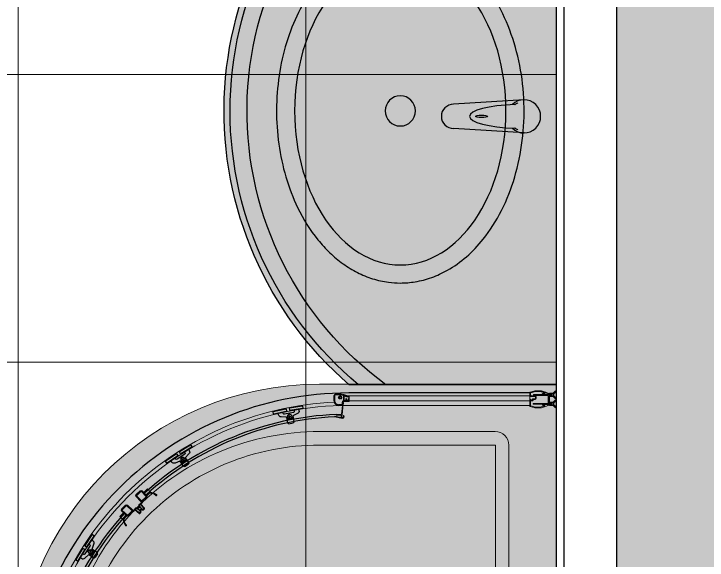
# Model space of a CAD drawing. Header units: millimetres. Extents: x 38613 to 88834, y 14193 to 29607.
# Drawn here: x 46815 to 47963, y 15818 to 16723 of the extents above; entities that cross this region are included whole.
import ezdxf

# ---------------------------------------------------------------- set-up
doc = ezdxf.new("R2010")
doc.units = ezdxf.units.MM
doc.layers.add('Floor', color=7, linetype='Continuous', lineweight=0, true_color=0xd6d6d6)
for name, color, linetype in [('gypsum panel', 3, 'Continuous'), ('hatch wall', 8, 'Continuous'), ('Sanitari', 144, 'Continuous'), ('wall', 5, 'Continuous')]:
    doc.layers.add(name, color=color, linetype=linetype)

# ---------------------------------------------------------------- blocks, each defined once
blk = doc.blocks.new('mixer4ws(plan)')
for p, q in [((0, 27.5), (116.8917906909264, 20)), ((0, -27.5), (116.8917906909264, -20))]:
    blk.add_line(p, q)
for centre, radius, start, end in [((0, 0), 27.5, 45.26509570862078, 314.7349042913792), ((0, 0), 24.5, 55.0340484638193, 65.91049388815965), ((15.18687301172031, 21.71655792537786), 2, 235.0340484630679, 267.8470974478014), ((116.8917906909264, 0), 20, 270, 90), ((0, 0), 24.5, 294.0895061118403, 304.9659515361807), ((15.18687301169484, -21.7165579253724), 2, 92.1529025528254, 124.9659515364113)]:
    blk.add_arc(centre, radius, start, end)
blk.add_ellipse((0, 0), major_axis=(90.30317867782287, 0), ratio=0.2214761461648493, start_param=4.880524547336707, end_param=7.685846067022384)
blk.add_ellipse((70.30317867782287, -9.094947017729282e-13), major_axis=(-10, 0), ratio=0.2)
blk = doc.blocks.new('sdw')
h = blk.add_hatch(color=254)
edge = h.paths.add_edge_path()
edge.add_line((0, -444.4604538541171), (342.7934241617986, -444.4604538541171))
edge.add_arc((-49.99999999987489, 9.095855698861849), 599.999999999975, 310.893548985616, 413.13010235415)
edge.add_line((310.0000000001601, 489.0958556988044), (310.0000000001601, 810.5403866096603))
edge.add_line((310.0000000001601, 810.5403866096603), (0, 810.5403866096603))
edge.add_line((0, 810.5403866096603), (0, -444.4604538541171))
at = {"color": 30}
blk.add_line((272.0000000001601, 469.7041491543059), (272.0000000001601, 810.5403866096603), dxfattribs=at)
blk.add_line((300.0000000001601, 484.0695391802728), (300.0000000001601, 810.5403866096603))
blk.add_lwpolyline([(0, -444.4604538541171), (342.7934241617986, -444.4604538541171, 0.4782431379573647), (310.0000000001601, 489.0958556988044), (310.0000000001601, 810.5403866096603), (0, 810.5403866096603), (0, -444.4604538541171)], format="xyb")
blk.add_circle((258.1236750299577, 9.095855698862579), 25)
blk.add_arc((-50, 9.095855698862579), 590.00000000001, 309.7591677074035, 53.61413218321587)
blk.add_arc((-50, 9.095855698862579), 562.0000000000381, 306.1922980446903, 55.04354329353789, dxfattribs=at)
blk.add_ellipse((258.1236750299577, 9.095855698862579), major_axis=(0.00122467668347467, 255.0000982590719), ratio=0.6862739210985079, start_param=3.141592653590862, end_param=9.424777960770449)
blk.add_open_spline([(258.1223062741337, -275.90424255986), (264.7030822429806, -275.9042741649901), (271.2837238622596, -275.4706528032548), (286.688663211884, -273.4390000752755), (295.4744631566573, -271.4799166403827), (312.6835044082254, -266.0633252225234), (321.1064543218818, -262.6067551361048), (337.4377836522181, -254.3167750059511), (345.3464735755697, -249.4840571419918), (360.5428080210695, -238.5768553458038), (367.8309368597111, -232.5026417757035), (381.7116494162474, -219.2462940953556), (388.3046057434985, -212.0641482440406), (407.4511323026381, -188.4386984024313), (418.7519193928456, -170.3672587377368), (435.9161147291306, -134.8437014095834), (442.4041027128696, -117.9173018527799), (452.8205399240833, -82.68546240887372), (456.7484856073279, -64.38023945043096), (461.9407870668219, -27.0789927112055), (463.2048217365518, -8.083686459402088), (463.0342596534174, 29.88506953493925), (461.5996739161201, 48.85766120586777), (456.070884650806, 86.06886034010677), (451.9770207293332, 104.3067700841348), (441.2373671062523, 139.3615478107822), (434.5920798166189, 156.1782455712673), (418.9123834746424, 187.7431943559204), (409.8779873909662, 202.492232738703), (389.6268711719895, 229.3064043475897), (378.4079917217605, 241.3730086398427), (357.860294579179, 258.9532457461464), (349.0338174226927, 265.3363998466521), (330.6178761308547, 276.3271155598923), (321.0275050597265, 280.9336129748845), (301.2927566212602, 288.1702168660122), (291.1485785715049, 290.7984115187428), (272.2626031648833, 293.6801609169343), (263.5607119394699, 294.2490470712655), (246.1819558998104, 293.8723558298661), (237.5061671319418, 292.9268726666342), (220.381337488885, 289.5608257491258), (211.9329828261398, 287.1409608411486), (195.4325002253754, 280.9171858744812), (187.3804163812893, 277.1140677407966), (171.7983393402537, 268.2420314261108), (164.2679889748106, 263.1736043569981), (149.8175272567896, 251.8959673805512), (142.8970038439147, 245.6869072554982), (123.7313694731565, 226.1297130280291), (112.3815393981058, 211.4313545378973), (92.46717804833315, 179.1399772829027), (83.9012805497041, 161.5448724851594), (69.79659667226952, 124.3004057759535), (64.2584923536051, 104.6507508952054), (56.38252623996232, 64.19747954787454), (54.04534393944778, 43.3948022100958), (52.6491707416717, 1.583115299057681), (53.59031224041246, -19.42451526800869), (58.7199065774912, -60.68878548959037), (62.90788825368509, -80.94421621743822), (74.39654748083558, -119.7782580934581), (81.69641452864744, -138.3565254321438), (99.19128951034509, -172.9681681934162), (109.3863817326492, -189.0028940823977), (129.4262743516592, -214.0085289243725), (138.6851203978295, -223.7358159962459), (158.4870012738975, -240.9934874574537), (169.0321520632133, -248.5235240341281), (188.5141958749155, -259.5304957072367), (197.2286539888009, -263.5457305602613), (215.1015645964071, -269.9565528554958), (224.2598639384378, -272.3509712817031), (241.6706921153236, -275.2258339655236), (249.8962914942531, -275.9042030531564), (258.1223062741337, -275.90424255986)], degree=3, knots=[0, 0, 0, 0, 0.09026539771349523, 0.09026539771349523, 0.2127414886783133, 0.2127414886783133, 0.3352175796431313, 0.3352175796431313, 0.4576936706079494, 0.4576936706079494, 0.5801697615727675, 0.5801697615727675, 0.7026458525375855, 0.7026458525375855, 0.9573566777619018, 0.9573566777619018, 1.164020774990034, 1.164020774990034, 1.370684872218165, 1.370684872218165, 1.577348969446297, 1.577348969446297, 1.784013066674429, 1.784013066674429, 1.99067716390256, 1.99067716390256, 2.197341261130692, 2.197341261130692, 2.404005358358824, 2.404005358358824, 2.610669455586955, 2.610669455586955, 2.752866286060256, 2.752866286060256, 2.895063116533557, 2.895063116533557, 3.037259947006857, 3.037259947006857, 3.156470105311757, 3.156470105311757, 3.275680263616657, 3.275680263616657, 3.394890421921557, 3.394890421921557, 3.514100580226458, 3.514100580226458, 3.633310738531358, 3.633310738531358, 3.752520896836258, 3.752520896836258, 3.980335035113517, 3.980335035113517, 4.208149173390776, 4.208149173390776, 4.435963311668035, 4.435963311668035, 4.663777449945295, 4.663777449945295, 4.891591588222554, 4.891591588222554, 5.119405726499814, 5.119405726499814, 5.347219864777073, 5.347219864777073, 5.575034003054332, 5.575034003054332, 5.744168869473015, 5.744168869473015, 5.913303735891697, 5.913303735891697, 6.041828340585977, 6.041828340585977, 6.170352945280257, 6.170352945280257, 6.283185307179586, 6.283185307179586, 6.283185307179586, 6.283185307179586], dxfattribs=at)
at = {"xscale": -1, "rotation": 180}
blk.add_blockref('mixer4ws(plan)', (53.22614445930958, 0.05972360330633819), dxfattribs=at)
blk = doc.blocks.new('SSS')
for p, q in [((15.61616761223081, 16.68099769359958), (11.86966520946976, 8.58842522323522)), ((23.1292079193322, 18.6802634088574), (20.60474805051763, 19.1985306516475)), ((-1.401238603207162, 2.125213019177636), (0.04671022110562717, 9.178116226789939)), ((9.697741961558108, -1.99092964391906), (0, 0)), ((11.86966520946976, 8.58842522323522), (2.171923285068829, 10.57935485952595)), ((8.138864868725364, 3.841728601636021), (13.4285423023025, 2.755766977680139)), ((10.24072277353594, 0.65390907286951), (11.32668439749182, 5.94358650644665)), ((9.697741961557995, -1.99092964391906), (9.952806551773733, -10.90501689370586)), ((13.54599749480474, -15.18437266660385), (16.42370721277803, -15.77516149216945))]:
    blk.add_line(p, q)
for points in [[(21.15366783965248, 3.501668566330636), (24.70835537338621, 2.932285973060971), (25.22386413926154, 3.305449090618936), (28.6401596988801, 24.63357429302084), (28.26699658132202, 25.14908305889628), (24.71230904758841, 25.71846565216595), (24.19680028171297, 25.34530253460798), (20.78050472209452, 4.017177332206074)], [(15.1569404552389, -23.80811714983656), (18.67651650719176, -24.56481022798675), (19.21105014845455, -24.21944985626141), (23.75120861735627, -3.101993544544769), (23.40584824563086, -2.567459903281872), (19.88627219367811, -1.81076682513168), (19.35173855241521, -2.156127196856971), (14.8115800835136, -23.27358350857367)]]:
    blk.add_lwpolyline(points, close=True)
blk.add_lwpolyline([(21.84687531149245, 10.67458886055107), (19.73703967220615, 11.10773446647698, 0.414213562373095), (17.6118266530284, 9.706495863269879), (14.53493538515363, -5.280923531865369, 0.414213562373095), (15.93617398836068, -7.406136551043005), (18.12634006362816, -7.855773856473604)], format="xyb")
blk.add_circle((10.78370358551388, 3.29874778965808), 3.6)
for centre, radius, start, end in [((19.69978003055439, 14.79046612366659), 4.5, 78.39847437291309, 155.1579544577259), ((0.3619872079852939, 1.763225811192342), 1.8, 168.3984743729131, 258.3984743729131), ((1.809936054690752, 8.816129033569098), 1.8, 78.39847376920412, 168.3984749766223), ((10.78370358551388, 3.29874778965808), 5.4, 78.3984743729139, 258.3984743729139), ((14.45096551476786, -10.77630813862294), 4.499999999999999, 181.6389942881002, 258.3984743729131)]:
    blk.add_arc(centre, radius, start, end)
blk = doc.blocks.new('Kolo STANDARD PLUS 80')
h = blk.add_hatch(color=254)
edge = h.paths.add_edge_path()
edge.add_line((0, 0), (0, 800))
edge.add_line((0, 800), (350.0000000000073, 800))
edge.add_arc((350.0000000000074, 350.0000000000001), 449.9999999999999, 0, 90, ccw=False)
edge.add_line((800.0000000000073, 350), (800.0000000000073, 0))
edge.add_line((800.0000000000073, 0), (0, 0))
at = {"color": 0, "lineweight": 0}
for p, q in [((0, 790.0042487022438), (1.045955946123286, 790.0042487022438)), ((1.045955946123286, 790.0042487022438), (4.532475766543939, 786.6048918773304)), ((12.24892966452171, 786.7313280562666), (25.12090366223856, 790.2950100566377)), ((25.12090366223856, 790.2950100566377), (38.3144370496957, 788.2169771522313)), ((4.532475766543939, 786.6048918773304), (9.849418492682162, 786.6048918773304)), ((33.7603500592013, 784.7378082601645), (6.338272902488825, 784.7378082601645)), ((6.338272902488825, 784.7378082601645), (6.338272902488825, 783.6831129849161)), ((6.338272902488825, 783.6831129849161), (10.30889040933835, 783.6831129849161)), ((9.849418492682162, 786.6048918773304), (9.849418492682162, 784.7378082601645)), ((9.849418492682162, 784.7378082601645), (11.87436893744598, 784.7378082601645)), ((10.30889040933835, 783.6831129849161), (10.30889040933835, 771.5851377687068)), ((11.6737901773231, 771.6471786672628), (11.6737901773231, 783.4969902892772)), ((11.6737901773231, 783.4969902892772), (33.7603500592013, 783.4969902892772)), ((11.85499455023091, 786.0491825399076), (12.24892966452171, 786.7313280562666)), ((11.91388747972087, 785.2636642380094), (11.85499455023091, 786.0491825399076)), ((11.87436893744598, 784.7378082601645), (11.91388747972087, 785.2636642380094)), ((20.03098049015534, 785.2636642380094), (11.91388747972087, 785.2636642380094)), ((29.51216193296568, 778.7520730975812), (29.51216193296568, 781.4287734388636)), ((30.52164314502443, 778.9288871989847), (30.52164314502443, 781.2517105109)), ((39.04716102941165, 781.7775664887449), (31.04749912286206, 781.7775664887449)), ((31.08972986649314, 783.0063413723838), (36.96062608132343, 783.0063413723838)), ((33.7603500592013, 783.4969902892772), (33.7603500592013, 784.7378082601645)), ((37.74941004808352, 786.9743810190703), (37.74941004808352, 783.7951253391511)), ((38.3144370496957, 788.2169771522313), (38.87497218168573, 787.7613237154728)), ((38.87497218168573, 787.7613237154728), (39.04716102941165, 787.0311135056108)), ((39.04716102941165, 787.0597749364388), (39.04716102941165, 768.3493617080385)), ((39.04716102941165, 787.0311135056108), (306.7493204086495, 787.0311135056108)), ((39.04716102941165, 783.0063413723838), (306.7493204086495, 783.0063413723838)), ((314.5237556699067, 776.019896647791), (314.5237556699067, 782.8603713577031)), ((318.6454809852512, 784.0382647815131), (318.6454809852512, 782.6042615963524)), ((319.7416437417269, 782.4242748535471), (319.7416437417269, 784.1278885459906)), ((327.2777019147761, 775.25321402993), (327.2777019147761, 783.1768882684701)), ((10.30889040933835, 771.5851377687068), (6.15215020684991, 771.5851377687068)), ((6.15215020684991, 771.5851377687068), (6.15215020684991, 770.4684015949024)), ((6.15215020684991, 770.4684015949024), (6.648477395210648, 770.4684015949024)), ((6.648477395210648, 770.4684015949024), (33.82239095774275, 770.4684015949024)), ((6.648477395210648, 770.4684015949024), (6.648477395210648, 770.4684015949024)), ((33.82239095774275, 771.6471786672628), (11.6737901773231, 771.6471786672628)), ((11.94006742830243, 769.942545617072), (20.03098049015534, 769.942545617072)), ((34.9737551121143, 778.4030312211398), (31.04749912286206, 778.4030312211398)), ((33.64892970884102, 777.174505164061), (31.08972986649314, 777.174505164061)), ((33.82239095774275, 770.4684015949024), (33.82239095774275, 771.6471786672628)), ((34.9737551121143, 778.4030312211398), (34.9737551121143, 777.5807275752741)), ((37.09623618873593, 775.6141453889431), (34.99156486416905, 775.6141453889431)), ((35.76253907888167, 776.7919436085213), (37.42036919166276, 776.7919436085213)), ((37.74941004808352, 768.2115083163226), (37.74941004808352, 774.6343845999218)), ((37.94622516950767, 777.6651977222064), (37.94622516950767, 777.3177995863516)), ((37.94622516950767, 777.6651977222064), (39.04716102941165, 777.6651977222064)), ((39.04716102941165, 775.6141453889431), (306.7493204086495, 775.6141453889431)), ((314.5130240374856, 772.6040132569469), (314.7264436785917, 773.0153396577516)), ((315.2040523908363, 766.0737953178177), (314.5130240374856, 772.6040132569469)), ((314.7264436785917, 773.0153396577516), (315.4315746513894, 773.0564722978306)), ((316.561896349609, 773.1784266268223), (316.561896349609, 769.8088685105467)), ((316.561896349609, 769.8088685105467), (321.8333563953929, 769.8088685105467)), ((39.04716102941165, 768.6261542810971), (306.7493204086495, 768.6261542810971)), ((39.04716102941165, 768.0843940201012), (39.04716102941165, 768.3493617080385)), ((315.9641835795119, 759.2326146196865), (315.2040523908363, 766.0737953178177)), ((315.3377518001143, 764.8705006342934), (316.3935423792936, 764.9691090490523)), ((316.7588661858608, 751.0439286325418), (315.9641835795119, 759.2326146196865)), ((316.0469139159541, 768.6804258464399), (317.2799015642886, 755.4789486043155)), ((327.4573671523758, 751.609189825569), (316.5446473963239, 749.326032146113)), ((317.2799015642886, 755.4789486043155), (325.4063949996416, 755.16936790201)), ((317.5559669007052, 749.5376202693733), (318.3537840483768, 750.643272571353)), ((325.3289998240652, 754.1632306195388), (317.7055750299478, 754.2406257951225)), ((317.7055750299478, 754.2406257951225), (318.0151557322461, 750.564354955306)), ((318.0151557322461, 750.564354955306), (327.1477864500775, 752.6927222836239)), ((325.4063949996416, 755.16936790201), (325.3289998240652, 754.1632306195388)), ((327.1477864500775, 752.6927222836239), (327.4573671523758, 751.609189825569)), ((350.0000000000073, 730), (89.99772497335653, 729.9999999999854)), ((70, 89.98748932038143), (70, 710.0022748233314)), ((89.99999999999272, 89.98976420234249), (90, 710)), ((350.0000000000073, 710), (90, 710)), ((601.1349287671983, 640.1552146310132), (601.5273226812133, 640.5682174078684)), ((603.9636119806382, 637.4676828762022), (601.1349287671983, 640.1552146310132)), ((604.4174284671899, 643.6044150396046), (603.9194680948422, 643.0803013640398)), ((605.6414393559535, 636.9198478679609), (603.9636119806382, 637.4676828762022)), ((607.2631862271955, 640.9006607591145), (604.4174284671899, 643.6044150396046)), ((605.2213476628312, 635.0641356618726), (612.1783125920701, 642.3864863193594)), ((606.1537221997787, 633.9864884038689), (613.3022343913472, 641.510446549175)), ((607.6192765866508, 639.822215003529), (607.2631862271955, 640.9006607591145)), ((614.0360907437789, 641.5292248047772), (620.2748636789402, 635.6017670058209)), ((615.1137380017753, 642.4615993417247), (621.1509034491173, 636.7256888050906)), ((611.3336261325385, 626.3927997155406), (605.2964606851965, 632.1287102521601)), ((612.4112733905422, 627.3251742524881), (606.1725004553737, 633.2526320514444)), ((612.3414153891426, 625.8651428823796), (611.8149914953246, 625.3110707569285)), ((611.8149914953246, 625.3110707569285), (611.8309480404641, 624.8384120798291)), ((620.2936419345351, 634.8679106533818), (613.1451297429667, 627.3439525080757)), ((621.2260164714826, 633.7902633953927), (614.269051542251, 626.4679127379059)), ((614.0350565563349, 622.7442887084617), (608.6898426145053, 616.6903159576032)), ((608.7452218765975, 615.5447873642988), (610.0954053192618, 614.2619781547983)), ((611.8309480404641, 624.8384120798291), (614.0350565563349, 622.7442887084617)), ((613.8693299348961, 613.8693299348961), (612.209763941748, 615.4460834874335)), ((616.046111650925, 618.3874666766642), (613.3501255754163, 615.5498851143784)), ((614.4781495768912, 614.4781495768984), (613.3501255754163, 615.5498851143784)), ((613.7456005009881, 624.4992991020408), (617.0695885733439, 621.5322327690083)), ((618.3874666766569, 616.046111650925), (615.5498851143857, 613.350125575409)), ((616.046111650925, 618.3874666766642), (617.2467450011682, 617.2467450011754)), ((616.1164145493021, 619.5579147149547), (617.8811959807135, 617.8811959807063)), ((618.3874666766569, 616.046111650925), (617.2467450011682, 617.2467450011754)), ((619.5579147149547, 616.1164145492949), (617.8811959807135, 617.8811959807063)), ((624.4992991020481, 613.7456005009881), (621.5322327690083, 617.0695885733439)), ((633.7902633953927, 621.2260164714826), (626.4679127379059, 614.2690515422437)), ((634.8679106533891, 620.2936419345351), (627.343952508083, 613.1451297429594)), ((641.5292248047772, 614.0360907437716), (635.6017670058209, 620.2748636789329)), ((642.4615993417247, 615.1137380017753), (636.7256888050979, 621.1509034491173)), ((612.8187466162999, 614.8674890841357), (612.2969743765425, 614.3183129215759)), ((613.8693299348961, 613.8693299348961), (615.4460834874335, 612.209763941748)), ((615.5447873643061, 608.7452218765975), (614.2619781548055, 610.0954053192545)), ((614.8674890841357, 612.8187466162926), (614.3183129215759, 612.2969743765425)), ((614.4781495768912, 614.4781495768984), (615.5498851143857, 613.350125575409)), ((622.7442887084617, 614.0350565563276), (616.6903159576032, 608.6898426145053)), ((624.8384120798291, 611.8309480404569), (622.7442887084617, 614.0350565563276)), ((625.3110707569285, 611.8149914953246), (624.8384120798291, 611.8309480404569)), ((625.8651428823723, 612.3414153891354), (625.3110707569285, 611.8149914953246)), ((626.3927997155406, 611.3336261325312), (632.1287102521674, 605.2964606851892)), ((627.3251742524881, 612.4112733905349), (633.2526320514444, 606.1725004553737)), ((633.9864884038761, 606.1537221997714), (641.5104465491822, 613.3022343913472)), ((635.0641356618726, 605.221347662824), (642.3864863193594, 612.1783125920629)), ((636.9198478679609, 605.6414393559535), (637.4676828762022, 603.9636119806382)), ((639.822215003529, 607.6192765866435), (640.9006607591218, 607.2631862271955)), ((640.9006607591218, 607.2631862271955), (643.6044150396119, 604.4174284671899)), ((637.4676828762022, 603.9636119806382), (640.1552146310132, 601.134928767191)), ((640.1552146310132, 601.134928767191), (640.5682174078756, 601.5273226812133)), ((643.6044150396119, 604.4174284671899), (643.0803013640398, 603.9194680948422)), ((710.0000000000073, 350), (710.0000000000218, 89.91924691923487)), ((730.0000000000146, 350), (730.0000000000218, 89.98748940505902)), ((751.6091898255763, 327.4573671523685), (749.3260321461203, 316.5446473963239)), ((749.5376202693733, 317.5559669007052), (750.6432725713603, 318.3537840483768)), ((750.5643549553133, 318.0151557322388), (752.6927222836239, 327.1477864500775)), ((754.2406257951152, 317.7055750299478), (750.5643549553133, 318.0151557322388)), ((752.6927222836239, 327.1477864500775), (751.6091898255763, 327.4573671523685)), ((755.1693679020173, 325.4063949996344), (754.1632306195461, 325.3289998240652)), ((754.1632306195461, 325.3289998240652), (754.2406257951152, 317.7055750299478)), ((755.4789486043155, 317.2799015642813), (755.1693679020173, 325.4063949996344)), ((769.808868510554, 316.561896349609), (769.808868510554, 321.8333563953929)), ((775.2532140299372, 327.2777019147761), (783.1768882684701, 327.2777019147761)), ((782.4242748535471, 319.7416437417269), (784.1278885459906, 319.7416437417269)), ((784.0382647815131, 318.6454809852439), (782.6042615963597, 318.6454809852439)), ((751.0439286325345, 316.7588661858608), (759.2326146196938, 315.9641835795046)), ((768.6804258464399, 316.0469139159541), (755.4789486043155, 317.2799015642813)), ((759.2326146196938, 315.9641835795046), (766.073795317825, 315.2040523908363)), ((764.8705006343007, 315.3377518001071), (764.9691090490596, 316.3935423792864)), ((766.073795317825, 315.2040523908363), (772.6040132569469, 314.5130240374856)), ((773.1784266268223, 316.561896349609), (769.808868510554, 316.561896349609)), ((772.6040132569469, 314.5130240374856), (773.0153396577516, 314.7264436785917)), ((773.0153396577516, 314.7264436785917), (773.0564722978306, 315.4315746513894)), ((776.0198966477838, 314.5237556698994), (782.8603713577104, 314.5237556698994)), ((768.6261542810898, 39.04716102940438), (768.6261542810971, 306.7493204086495)), ((775.6141453889431, 39.04716102940438), (775.6141453889431, 306.7493204086495)), ((783.006341372391, 39.04716102940438), (783.006341372391, 306.7493204086495)), ((787.0311135056108, 306.7493204086495), (787.0311135056108, 39.04716102940438)), ((710.0000000000218, 89.91924691923487), (89.99999999999272, 89.98976420234249)), ((709.9999919795519, 69.91924679077056), (89.9954505172791, 69.98976459042751)), ((768.2115083163226, 37.74941004808352), (774.6343845999218, 37.74941004808352)), ((787.0597749364388, 39.04716102940438), (768.3493617080385, 39.04716102940438)), ((770.4684015949097, 6.648477395210648), (770.4684015949097, 33.82239095773548)), ((770.4684015949097, 33.82239095773548), (771.6471786672555, 33.82239095773548)), ((771.6471786672555, 33.82239095773548), (771.6471786672555, 11.67379017731582)), ((775.6141453889431, 37.09623618873593), (775.6141453889431, 34.99156486416177)), ((776.791943608514, 35.7625390788744), (776.791943608514, 37.42036919166276)), ((777.1745051640537, 33.64892970884102), (777.1745051640537, 31.08972986649314)), ((777.6651977222136, 37.94622516950767), (777.3177995863589, 37.94622516950767)), ((778.4030312211326, 34.97375511210703), (777.5807275752813, 34.97375511210703)), ((777.6651977222136, 37.94622516950767), (777.6651977222136, 39.04716102940438)), ((778.4030312211326, 34.97375511210703), (778.4030312211326, 31.04749912285479)), ((781.7775664887376, 39.04716102940438), (781.7775664887376, 31.04749912285479)), ((783.006341372391, 31.08972986649314), (783.006341372391, 36.96062608131615)), ((783.4969902892772, 11.67379017731582), (783.4969902892772, 33.76035005919402)), ((783.4969902892772, 33.76035005919402), (784.7378082601645, 33.76035005919402)), ((786.9743810190776, 37.74941004808352), (783.7951253391511, 37.74941004808352)), ((784.7378082601645, 33.76035005919402), (784.7378082601645, 6.338272902488825)), ((787.0311135056108, 39.04716102940438), (787.7613237154656, 38.87497218168573)), ((787.7613237154656, 38.87497218168573), (788.2169771522313, 38.31443704970297)), ((788.2169771522313, 38.31443704970297), (790.2950100566304, 25.12090366223129)), ((778.7520730975884, 29.51216193295841), (781.4287734388563, 29.51216193295841)), ((778.9288871989775, 30.52164314502443), (781.2517105108927, 30.52164314502443)), ((790.2950100566304, 25.12090366223129), (786.7313280562594, 12.24892966450716)), ((769.9425456170648, 11.94006742829515), (769.9425456170648, 20.03098049014807)), ((783.6831129849088, 10.30889040933107), (771.585137768714, 10.30889040933107)), ((771.585137768714, 10.30889040933107), (771.585137768714, 6.15215020684991)), ((771.6471786672555, 11.67379017731582), (783.4969902892772, 11.67379017731582)), ((783.6831129849088, 6.338272902488825), (783.6831129849088, 10.30889040933107)), ((784.7378082601645, 20.03098049014807), (784.7378082601645, 6.338272902488825)), ((785.2636642380094, 20.03098049014807), (784.7378082601645, 20.03098049014807)), ((785.2636642380094, 20.03098049014807), (785.2636642380094, 11.91388747972087)), ((785.2636642380094, 11.91388747972087), (785.2636642380094, 20.03098049014807)), ((786.0491825399076, 11.85499455023091), (785.2636642380094, 11.91388747972087)), ((786.7313280562594, 12.24892966450716), (786.0491825399076, 11.85499455023091)), ((770.187119080103, 3.74800880694238), (766.3519472776461, -0.08716299550724216)), ((768.4438591699, 9.849418492682162), (770.4684015949097, 9.849418492682162)), ((771.8432159948061, 3.74800880694238), (770.187119080103, 3.74800880694238)), ((770.4684015949097, 6.15215020684991), (770.4684015949097, 6.648477395210648)), ((771.585137768714, 6.15215020684991), (770.4684015949097, 6.15215020684991)), ((771.585137768714, 9.849418492682162), (773.4121499139947, 9.849418492682162)), ((775.5912248017557, 0), (771.8432159948061, 3.74800880694238)), ((773.4121499139947, 9.849418492682162), (773.4121499139947, 4.532475766536663)), ((781.6366011332284, 9.849418492682162), (773.4121499139947, 9.849418492682162)), ((773.4121499139947, 4.532475766536663), (776.8115067389008, 1.04595594611601)), ((776.8115067389008, 1.04595594611601), (775.5912248017557, 0)), ((778.2372443083223, 1.133118941637804), (781.6366011332284, 4.619638762058457)), ((779.5446892409818, -0.08716299550724216), (778.2372443083223, 1.133118941637804)), ((783.3798610434387, 3.74800880694238), (779.5446892409818, -0.08716299550724216)), ((781.6366011332284, 9.849418492682162), (783.6831129849088, 9.849418492682162)), ((781.6366011332284, 4.619638762058457), (781.6366011332284, 9.849418492682162)), ((783.3798610434387, 9.849418492682162), (783.3798610434387, 5.839920699203503)), ((783.6831129849088, 9.849418492682162), (783.3798610434387, 9.849418492682162)), ((783.3798610434387, 5.839920699203503), (785.0359579581418, 5.839920699203503)), ((785.0359579581418, 3.74800880694238), (783.3798610434387, 3.74800880694238)), ((783.6831129849088, 6.338272902488825), (783.6831129849088, 9.849418492682162)), ((784.7378082601645, 6.338272902488825), (783.6831129849088, 6.338272902488825)), ((784.7378082601645, 6.338272902488825), (783.6831129849088, 6.338272902488825)), ((785.0359579581418, 9.849418492682162), (786.6048918773304, 9.849418492682162)), ((785.0359579581418, 5.839920699203503), (785.0359579581418, 9.849418492682162)), ((788.7839667650842, 0), (785.0359579581418, 3.74800880694238)), ((786.6048918773304, 9.849418492682162), (786.6048918773304, 4.532475766536663)), ((786.6048918773304, 4.532475766536663), (790.0042487022365, 1.04595594611601)), ((790.0042487022365, 1.04595594611601), (788.7839667650842, 0))]:
    blk.add_line(p, q, dxfattribs=at)
at = {"color": 0}
for p, q in [((1.045955946123286, 790.0042487022438), (0, 788.7839667650842)), ((4.532475766543939, 786.6048918773304), (1.045955946123286, 790.0042487022438)), ((3.748008806949656, 783.379861043446), (-0.08716299550724216, 779.5446892409818)), ((-0.08716299550724216, 779.5446892409818), (0.4358149775507627, 779.0217112679238)), ((0, 788.7839667650842), (3.748008806949656, 785.0359579581418)), ((1.133118941637804, 778.2372443083295), (4.619638762058457, 781.6366011332284)), ((3.748008806949656, 785.0359579581418), (3.748008806949656, 783.379861043446)), ((9.849418492682162, 786.6048918773304), (4.532475766543939, 786.6048918773304)), ((4.619638762058457, 781.6366011332284), (9.849418492682162, 781.6366011332284)), ((5.839920699203503, 783.379861043446), (5.839920699203503, 785.0359579581418)), ((5.839920699203503, 785.0359579581418), (9.849418492682162, 785.0359579581418)), ((9.849418492682162, 783.379861043446), (5.839920699203503, 783.379861043446)), ((9.849418492682162, 785.0359579581418), (9.849418492682162, 786.6048918773304)), ((9.849418492682162, 781.6366011332284), (9.849418492682162, 783.379861043446)), ((18.97429033547087, 786.6347306122188), (17.26732931637525, 786.6347306122188)), ((20.03098049015534, 785.2636642380094), (20.03098049015534, 785.6186823865573)), ((20.03098049015534, 784.7174877404905), (20.03098049015534, 784.7378082601645)), ((39.04716102941165, 787.0311135056108), (306.7493204086495, 787.0311135056108)), ((309.6946484958025, 783.0063413723838), (306.7493204086495, 783.0063413723838)), ((306.7493204086495, 783.0063413723838), (306.7493204086495, 775.6141453889431)), ((309.9842783901477, 781.8833882543695), (306.7493204086495, 781.8833882543695)), ((313.0018660623828, 782.8951217172871), (310.0976798944757, 781.9022375573259)), ((313.4658162698324, 775.7677591830288), (313.4658162698324, 782.5634223171219)), ((328.4061445788902, 775.25321402993), (328.4061445788902, 783.1768882684701)), ((3.748008806949656, 770.187119080103), (-0.08716299550724216, 766.3519472776388)), ((1.045955946123286, 776.8115067389008), (0, 775.5912248017557)), ((0, 775.5912248017557), (3.748008806949656, 771.8432159947988)), ((0.4358149775507627, 779.0217112679238), (1.133118941637804, 778.2372443083295)), ((0.4358149775507627, 779.0217112679238), (0.4358149775507627, 779.0217112679238)), ((4.532475766543939, 773.4121499139874), (1.045955946123286, 776.8115067389008)), ((3.748008806949656, 771.8432159947988), (3.748008806949656, 770.187119080103)), ((9.849418492682162, 773.4121499139874), (4.532475766543939, 773.4121499139874)), ((5.839920699203503, 770.187119080103), (5.839920699203503, 771.8432159947988)), ((5.839920699203503, 771.8432159947988), (9.849418492682162, 771.8432159947988)), ((9.849418492682162, 770.187119080103), (5.839920699203503, 770.187119080103)), ((9.849418492682162, 771.8432159947988), (9.849418492682162, 773.4121499139874)), ((9.849418492682162, 768.4438591699), (9.849418492682162, 770.187119080103)), ((20.03098049015534, 769.942545617072), (20.03098049015534, 769.5672069488355)), ((306.7493204086495, 777.6116147020075), (307.4683340351694, 777.6116147020075)), ((306.8084502960555, 774.3528951734625), (314.6260065596725, 774.3528951734625)), ((307.818882738291, 777.2610659989004), (307.818882738291, 775.7970179059921)), ((308.1694314414126, 775.4464692028705), (309.6919969802329, 775.4464692028705)), ((310.0425456833545, 775.7970179059921), (310.0425456833545, 778.080310241814)), ((310.3930943864762, 778.4308589449356), (310.7745697298014, 778.4308589449356)), ((311.125118432923, 778.080310241814), (311.125118432923, 775.7677591830288)), ((311.4756671360446, 775.4172104799072), (313.1152675667108, 775.4172104799072)), ((315.4334536854949, 773.1784266268223), (315.4334536854949, 769.2938860768918)), ((-0.08716299550724216, 766.3519472776388), (0.4358149775507627, 765.8289693045808)), ((0.4358149775507627, 765.8289693045808), (1.133118941637804, 765.0445023449865)), ((0.4358149775507627, 765.8289693045808), (0.4358149775507627, 765.8289693045808)), ((1.133118941637804, 765.0445023449865), (4.619638762058457, 768.4438591699)), ((4.619638762058457, 768.4438591699), (9.849418492682162, 768.4438591699)), ((18.97429033547087, 768.5511587231886), (17.26732931637525, 768.5511587231886)), ((316.0469139159541, 768.6804258464399), (321.8333563953929, 768.6804258464399)), ((599.6036868135343, 640.236543371153), (604.1879522605959, 645.0615783471585)), ((605.1414877903371, 634.9750789886457), (599.6036868135343, 640.236543371153)), ((604.1879522605959, 645.0615783471585), (609.7257532373915, 639.8001139646367)), ((609.7257532373915, 639.8001139646367), (605.1414877903371, 634.9750789886457)), ((609.6970961363113, 616.5466548715194), (614.821352567742, 621.9400416186836)), ((611.5672488164419, 614.7698229200614), (609.6970961363113, 616.5466548715194)), ((616.6915052478726, 620.1632096672256), (611.5672488164419, 614.7698229200614)), ((620.1632096672256, 616.6915052478726), (614.7698229200614, 611.5672488164419)), ((614.821352567742, 621.9400416186836), (616.6915052478726, 620.1632096672256)), ((621.9400416186836, 614.821352567742), (620.1632096672256, 616.6915052478726)), ((614.7698229200614, 611.5672488164419), (616.5466548715194, 609.6970961363113)), ((616.5466548715194, 609.6970961363113), (621.9400416186836, 614.821352567742)), ((639.8001139646367, 609.7257532373915), (634.9750789886457, 605.1414877903298)), ((634.9750789886457, 605.1414877903298), (640.2365433711602, 599.603686813527)), ((645.0615783471585, 604.1879522605886), (639.8001139646367, 609.7257532373915)), ((640.2365433711602, 599.603686813527), (645.0615783471585, 604.1879522605886)), ((775.2532140299372, 328.406144578883), (783.1768882684701, 328.406144578883)), ((768.6804258464399, 316.0469139159541), (768.6804258464399, 321.8333563953929)), ((773.1784266268223, 315.4334536854876), (769.2938860768991, 315.4334536854876)), ((774.3528951734697, 306.8084502960555), (774.3528951734697, 314.6260065596725)), ((775.4172104799145, 311.4756671360374), (775.4172104799145, 313.1152675667108)), ((775.4464692028778, 308.1694314414053), (775.4464692028778, 309.6919969802257)), ((775.7677591830361, 313.4658162698324), (782.5634223171219, 313.4658162698324)), ((778.080310241814, 311.1251184329158), (775.7677591830361, 311.1251184329158)), ((775.7970179059921, 310.0425456833473), (778.080310241814, 310.0425456833473)), ((777.2610659988932, 307.8188827382837), (775.7970179059921, 307.8188827382837)), ((778.4308589449356, 310.3930943864689), (778.4308589449356, 310.7745697297942)), ((781.8833882543768, 309.9842783901404), (781.8833882543768, 306.7493204086495)), ((782.8951217172871, 313.0018660623755), (781.9022375573259, 310.0976798944757)), ((783.006341372391, 309.6946484958025), (783.006341372391, 306.7493204086495)), ((783.006341372391, 306.7493204086495), (775.6141453889431, 306.7493204086495)), ((777.6116147020148, 306.7493204086495), (777.6116147020148, 307.4683340351621)), ((787.0311135056108, 39.04716102940438), (787.0311135056108, 306.7493204086495)), ((768.5511587231886, 18.97429033546359), (768.5511587231886, 17.26732931636798)), ((769.9425456170648, 20.03098049014807), (769.5672069488428, 20.03098049014807)), ((785.2636642380094, 20.03098049014807), (785.6186823865573, 20.03098049014807)), ((786.6347306122116, 18.97429033546359), (786.6347306122116, 17.26732931636798)), ((765.0445023449865, 1.133118941637804), (768.4438591699, 4.619638762058457)), ((765.8289693045808, 0.4358149775507627), (765.0445023449865, 1.133118941637804)), ((766.3519472776461, -0.08716299550724216), (765.8289693045808, 0.4358149775507627)), ((765.8289693045808, 0.4358149775507627), (765.8289693045808, 0.4358149775507627)), ((770.187119080103, 3.74800880694238), (766.3519472776461, -0.08716299550724216)), ((768.4438591699, 4.619638762058457), (768.4438591699, 9.849418492682162)), ((768.4438591699, 9.849418492682162), (770.187119080103, 9.849418492682162)), ((770.187119080103, 9.849418492682162), (770.187119080103, 5.839920699203503)), ((770.187119080103, 5.839920699203503), (771.8432159948061, 5.839920699203503)), ((771.8432159948061, 3.74800880694238), (770.187119080103, 3.74800880694238)), ((771.8432159948061, 5.839920699203503), (771.8432159948061, 9.849418492682162)), ((771.8432159948061, 9.849418492682162), (773.4121499139947, 9.849418492682162)), ((775.5912248017557, 0), (771.8432159948061, 3.74800880694238)), ((773.4121499139947, 9.849418492682162), (773.4121499139947, 4.532475766536663)), ((773.4121499139947, 4.532475766536663), (776.8115067389008, 1.04595594611601)), ((776.8115067389008, 1.04595594611601), (775.5912248017557, 0)), ((778.2372443083223, 1.133118941637804), (781.6366011332284, 4.619638762058457)), ((779.0217112679165, 0.4358149775507627), (778.2372443083223, 1.133118941637804)), ((779.5446892409818, -0.08716299550724216), (779.0217112679165, 0.4358149775507627)), ((779.0217112679165, 0.4358149775507627), (779.0217112679165, 0.4358149775507627)), ((783.3798610434387, 3.74800880694238), (779.5446892409818, -0.08716299550724216)), ((781.6366011332284, 4.619638762058457), (781.6366011332284, 9.849418492682162)), ((781.6366011332284, 9.849418492682162), (783.3798610434387, 9.849418492682162)), ((783.3798610434387, 9.849418492682162), (783.3798610434387, 5.839920699203503)), ((783.3798610434387, 5.839920699203503), (785.0359579581418, 5.839920699203503)), ((785.0359579581418, 3.74800880694238), (783.3798610434387, 3.74800880694238)), ((785.0359579581418, 5.839920699203503), (785.0359579581418, 9.849418492682162)), ((785.0359579581418, 9.849418492682162), (786.6048918773304, 9.849418492682162)), ((788.7839667650915, 0), (785.0359579581418, 3.74800880694238)), ((786.6048918773304, 9.849418492682162), (786.6048918773304, 4.532475766536663)), ((786.6048918773304, 4.532475766536663), (790.0042487022365, 1.04595594611601)), ((790.0042487022365, 1.04595594611601), (788.7839667650915, 0))]:
    blk.add_line(p, q, dxfattribs=at)
at = {"color": 40, "lineweight": 0}
for p, q in [((199.9932537379209, 117.2311292410013), (199.9932537379209, 282.5717989239201)), ((282.663588579373, 199.9014640824607), (117.3229188964688, 199.9014640824607))]:
    blk.add_line(p, q, dxfattribs=at)
at = {"color": 0, "lineweight": 0}
blk.add_lwpolyline([(0, 0), (0, 800), (350.0000000000073, 800, -0.4142135623730952), (800.0000000000073, 350), (800.0000000000073, 0), (0, 0)], format="xyb", dxfattribs=at)
for centre, radius, start, end in [((89.99999999999272, 710.0000000000146), 20.00000012936653, 90.00000005544528, 180.0065170560266), ((350.0000000000073, 350), 380.0000000000036, 0, 90), ((350.0000000000073, 350), 360.0000000000036, 0, 90), ((89.99999999999272, 89.98976420234249), 20.00000012936653, 179.9934829431396, 269.9999999445547), ((710.0000000000218, 89.98976420234249), 20.00000012936653, 270.0000000558621, 0.0065170568603759)]:
    blk.add_arc(centre, radius, start, end, dxfattribs=at)
for centre, major_axis, ratio, start_param, end_param in [((26.91726986333379, 758.7780141467229), (-22.32205145940747, 22.32205145940748), 0.9999999999998488, -1.154774348060621, -0.3021516881386583), ((26.85605684418988, 761.2290744388592), (-19.76721977079882, 19.76721977079883), 0.9999999999999231, -1.185675326692997, -0.4352841019305633), ((13.15741516719572, 785.7518625108933), (0.9446424358372523, 0.9446424358372522), 0.9999999999924861, 1.533217689338839, 2.730297870774958), ((31.08972986649314, 781.4287734388636), (-1.115508983581094, 1.115508983581094), 0.9999999999929188, -0.785398163400989, 0.7853981634009886), ((31.04749912286206, 781.2517105109), (-0.3718363278603647, 0.3718363278603647), 0.9999999999929186, -0.785398163400989, 0.785398163400989), ((36.96062608132343, 783.7951253391511), (-0.5577544917905469, 0.5577544917905471), 0.9999999999975308, 2.35619449019111, 3.926990816988476), ((37.91582189166365, 787.1540033975034), (-0.8027475466990609, 0.802747546699061), 0.9999999999999394, 3.843893300675992, 5.139016473504042), ((306.7493204086495, 306.7493204086495), (339.6105127792981, 339.610512779298), 0.9999999999999867, 5.497787143782132, 7.068583470577041), ((315.1372159003658, 782.8603713577031), (-0.4337818889476635, 0.4337818889476636), 0.9999999999980961, -0.569110384471103, 0.7853981633984), ((321.7566934733622, 752.7341495217261), (22.24440688539389, 22.24440688539388), 0.9999999999949759, 0.8844595442832088, 1.001685942327641), ((319.4134967044374, 780.1363354293571), (1.827636138658614, 1.827636138658614), 0.999999999999363, 1.087097179400301, 3.111625059274572), ((317.9568735920766, 778.8316017446487), (-0.4466397546038314, 0.4466397546038316), 0.999999999965831, 1.618241727962552, 4.754679232781085), ((319.2273236196925, 780.2928716408351), (-0.9227981917919066, 0.9227981917919066), 0.9999999999901236, 3.600615691726896, 7.937006336047896), ((321.7566934733622, 752.7341495217261), (-22.24440688520141, 22.24440688520141), 0.9999999999992939, -0.9448818765204084, -0.7212997363038288), ((319.3275737628937, 779.8758782874502), (1.825620306287639, 1.825620306287639), 0.9999999999962601, 6.054132020086762, 6.907508564721368), ((321.2748359630932, 778.9385888126417), (0.8758372485668341, 0.8758372485668341), 0.9999999999969743, 1.499659518996334, 2.854642331860757), ((321.3381638302017, 778.8908048609592), (-0.2187820918670604, 0.2187820918670604), 0.9999999999723981, -1.522804620222991, 1.192507265399516), ((321.5313816012058, 780.8179477423109), (0.2980486368990615, 0.2980486368990615), 0.9999999999862672, 4.877232810454943, 7.0955190313912), ((321.7693001920052, 779.3654443559062), (0.2346278841110419, 0.2346278841110419), 0.999999999997789, 3.189584360192644, 6.235193600573759), ((322.670959768875, 780.184462228819), (-0.6267025602447556, 0.6267025602447557), 0.99999999999499, 0.3317858157885585, 1.522804620204232), ((326.6534010632895, 783.1768882684701), (0.4414473655870618, 0.4414473655870617), 0.9999999999945343, 5.497787143779405, 6.909099757450624), ((13.15741516719572, 769.3923064456467), (0.9446424358378717, 0.9446424358378713), 0.9999999999949231, 1.931679976476919, 3.179171291053731), ((31.08972986649314, 778.7520730975812), (1.115508983581094, 1.115508983581094), 0.9999999999929187, 2.356194490188804, 3.926990816990782), ((31.04749912286206, 778.9288871989847), (0.3718363278603647, 0.3718363278603646), 0.9999999999929186, 2.356194490188804, 3.926990816990782), ((35.41007055356022, 777.3320801807131), (1.250289358674987, 1.250289358674987), 0.9999999999940039, 2.445430134395128, 3.688035477361689), ((35.76253907888167, 777.5807275752741), (0.5577544917905471, 0.557754491790547), 0.9999999999883062, 2.356194490186498, 3.926990816993088), ((37.0979920324462, 774.9077109371283), (0.49952613430533, 0.4995261343053299), 0.9999999999938389, 5.10051052794603, 7.071068966707989), ((37.42036919166276, 777.3177995863516), (-0.3718363278603646, 0.3718363278603647), 0.9999999999790822, 2.356194490181886, 3.926990816997701), ((315.1372159003658, 776.019896647791), (0.4337818889502659, 0.4337818889502658), 0.9999999999951766, 2.356194490189933, 3.600658396029965), ((314.1755711795704, 773.1784266268223), (1.687386709854647, 1.687386709854646), 0.9999999999927864, 5.497787143778531, 6.742251049615616), ((319.338315564135, 779.605758716134), (0.8279877338242436, 0.8279877338242435), 0.9999999999992594, 3.22002216019022, 4.593607371915317), ((320.6108458836534, 778.5771864482231), (0.3412839328998199, 0.3412839328998198), 0.9999999999420996, 2.854642331856644, 5.904896245738435), ((321.8333563953929, 775.25321402993), (3.849733635882776, 3.849733635882775), 0.9999999999977581, 3.926990816988362, 5.497787143781017), ((306.7493204086495, 306.7493204086495), (330.3965782748965, 330.3965782748964), 0.9999999999999132, 1.099120794379e-14, 0.742027177346301), ((26.91726986333379, 796.3661548098025), (-22.32205145942727, 22.32205145942727), 0.9999999999998455, 1.872948014933468, 2.725570674855405), ((26.85605684418988, 793.9150945176807), (19.76721977080644, 19.76721977080644), 0.9999999999999228, 3.576876755520535, 4.327267980282588), ((37.91582189166365, 767.9901655590365), (0.8027475467095221, 0.802747546709522), 0.9999999999903666, 4.285761487264443, 5.580884660088666), ((306.7493204086495, 306.7493204086495), (-326.5962413041872, 326.5962413041872), 0.9999999999999607, 4.712388980384679, 5.497787143782118), ((316.325685432319, 752.1248595103534), (1.985116993591971, 1.985116993591971), 0.9999999999962846, 1.914741612385325, 4.00506525739472), ((314.2079713893982, 753.110648957736), (0.3335410881569599, 0.3335410881569599), 0.9999999999347983, 4.975054673130789, 8.169266761193613), ((316.5959774121293, 752.4627863748465), (-1.429627902747951, 1.429627902747951), 0.9999999999934913, 0.5799962807330314, 2.203041200813345), ((316.332723917054, 750.9092734319856), (0.3160136518457367, 0.3160136518457367), 0.9999999999824015, 3.825717942699876, 5.803845157596307), ((591.4052130649216, 635.9463634404965), (-0.6101535580152833, 0.6101535580152834), 0.9999999999959194, -1.004108341845523, 4.041935776272802), ((599.6959060570298, 627.7975115883746), (8.558844475798379, 8.558844475798377), 0.9999999999978922, 0.7636359658881756, 1.518913717211731), ((599.6959060570298, 627.7975115883746), (7.851223517910729, 7.851223517910729), 0.9999999999986908, 0.658246510548509, 1.518913717211744), ((613.6835818081017, 640.9563301256858), (1.468193132911468, 1.468193132911468), 0.9999999999975705, 0.02558287962337131, 1.59637920641573), ((613.6785516953605, 641.1529075007711), (0.3670482832262359, 0.3670482832262358), 0.999999999989689, 0.02558287961874561, 1.596379206443093), ((619.9173246305218, 635.2254497018002), (0.367048283233418, 0.367048283233418), 0.9999999999901874, 4.737971860012575, 6.308768186817629), ((619.7207472554437, 635.2204195890517), (1.468193132911717, 1.468193132911716), 0.9999999999949449, 4.73797186001295, 6.308768186803024), ((306.7493204086495, 306.7493204086495), (-330.3965782749041, 330.3965782749042), 0.9999999999999656, 3.970361803038465, 4.712388980384667), ((606.7266168788701, 633.633979468199), (-1.468193132911559, 1.46819313291156), 0.9999999999999868, 0.02558287962330952, 1.596379206418205), ((606.5300395037921, 633.6289493554505), (-0.3670482832296208, 0.3670482832296209), 0.999999999990555, 0.02558287962837791, 1.596379206413137), ((612.7637823262121, 627.8980689315795), (1.468193132911566, 1.468193132911566), 0.9999999999999776, 3.167175533213103, 4.737971860007998), ((612.7688124389606, 627.7014915564941), (-0.3670482832262402, 0.3670482832262402), 0.9999999999988134, 1.596379206413348, 3.167175533208305), ((614.4679768307396, 625.2973654784), (0.7611627627715631, 0.761162762771563), 0.9999999999909076, 1.596970986775924, 3.191333175827964), ((306.7493204086495, 306.7493204086495), (-326.5962413041872, 326.5962413041872), 0.9999999999999608, 3.926990816987261, 4.712388980384679), ((609.2556742227753, 616.1435675157991), (0.5563718484733524, 0.5563718484733524), 0.9999999999883948, 1.587946818924214, 3.221054642399355), ((615.6907130852996, 620.6459127601702), (-1.159064443766089, 1.159064443766089), 0.9999999999989713, 2.902385471323687, 4.49827700611906), ((620.6459127601702, 615.6907130852924), (1.159064443766753, 1.159064443766753), 0.9999999999979806, 0.214111974268663, 1.810003509057994), ((635.220419589059, 619.7207472554437), (1.468193132911628, 1.468193132911628), 0.9999999999974792, 6.257602427556213, 7.828398754348697), ((635.2254497018075, 619.917324630529), (-0.3670482832262358, 0.3670482832262359), 0.9999999999896892, 4.686806100736494, 6.25760242756084), ((640.9563301256858, 613.6835818081017), (1.468193132911559, 1.468193132911559), 0.9999999999999869, 4.68680610076138, 6.257602427556277), ((611.168022464517, 615.3909300668311), (1.10114484968567, 1.10114484968567), 0.9999999999963529, 3.167175533214805, 4.737971860006296), ((615.3909300668311, 611.1680224645097), (-1.101144849685385, 1.101144849685386), 0.9999999999968692, -0.02558287962499839, 1.545213447173277), ((616.1435675157918, 609.2556742227753), (-0.5563718484704027, 0.5563718484704028), 0.9999999999916932, 1.491334337998908, 3.124442161466783), ((625.2973654784, 614.4679768307396), (0.7611627627682622, 0.7611627627682621), 0.9999999999997867, 3.091852131356599, 4.686214320398777), ((627.8980689315722, 612.7637823262048), (-1.468193132907918, 1.468193132907919), 0.9999999999999915, -0.02558287962584971, 1.545213447174001), ((627.7014915564941, 612.7688124389533), (0.3670482832259681, 0.3670482832259681), 0.9999999999906418, 1.545213447166492, 3.116009773971072), ((633.6339794682062, 606.7266168788628), (1.468193132911628, 1.468193132911628), 0.9999999999974792, 3.116009773966419, 4.686806100758904), ((633.6289493554577, 606.5300395037921), (-0.3670482832335413, 0.3670482832335414), 0.9999999999895157, 1.545213447167028, 3.116009773951734), ((641.1529075007638, 613.6785516953532), (0.3670482832296207, 0.3670482832296206), 0.9999999999905552, 4.686806100766449, 6.257602427551208), ((627.7975115883746, 599.6959060570371), (7.851223517906453, 7.851223517906451), 0.9999999999995938, 4.764271589967403, 5.624938796630781), ((627.7975115883746, 599.6959060570371), (8.558844475806001, 8.558844475806001), 0.9999999999979008, 4.764271589966961, 5.519549341290814), ((635.9463634404965, 591.4052130649216), (0.6101535580131024, 0.6101535580131022), 0.9999999999997459, 0.6704532041139979, 5.716497322220019), ((775.2532140299372, 321.8333563953929), (3.849733635882776, 3.849733635882775), 0.9999999999977581, 0.7853981633985692, 2.356194490191224), ((778.5771864482231, 320.6108458836534), (0.3412839328896765, 0.3412839328896765), 0.9999999999778232, 0.3782890614288905, 3.428542975326486), ((778.8316017446559, 317.9568735920766), (-0.4466397546369207, 0.446639754636921), 0.9999999998056477, 4.670098727994371, 7.806536232805893), ((779.605758716134, 319.338315564135), (0.827987733820281, 0.8279877338202808), 0.9999999999951308, 1.689577935264825, 3.063163146993078), ((778.938588812649, 321.2748359630932), (0.8758372485668344, 0.8758372485668341), 0.9999999999969743, 3.428542975318829, 4.783525788183252), ((780.1363354293644, 319.4134967044374), (1.82763613866224, 1.827636138662239), 0.9999999999990621, 3.171560247906953, 5.196088127776473), ((778.8908048609519, 321.3381638301944), (-0.2187820918695697, 0.2187820918695698), 0.9999999999879826, 1.949085388207909, 4.664397273780414), ((779.365444355899, 321.7693001919979), (0.234627884110692, 0.2346278841106919), 0.9999999999992802, 0.04799170657329262, 3.0936009470165), ((780.2928716408423, 319.2273236196925), (0.9227981917906909, 0.9227981917906908), 0.9999999999956206, 3.058567951515856, 7.394958595843041), ((780.1844622288263, 322.670959768875), (0.6267025602449499, 0.6267025602449495), 0.999999999997726, 3.189584360186326, 4.380603164587397), ((780.8179477423109, 321.5313816012058), (0.2980486369003619, 0.2980486369003619), 0.9999999999690714, 5.470851582942132, 7.689137803917051), ((779.8758782874502, 319.3275737628865), (1.825620306287522, 1.825620306287521), 0.9999999999977088, 5.658862049641273, 6.512238594272091), ((783.1768882684701, 326.6534010632895), (0.4414473655870619, 0.4414473655870618), 0.9999999999945337, 5.657270856908548, 7.068583470579767), ((752.7341495217261, 321.7566934733622), (-22.24440688479974, 22.24440688479974), 0.9999999999855882, 3.710703038065871, 3.827929436110778), ((752.7341495217261, 321.7566934733622), (-22.24440688520135, 22.24440688520135), 0.9999999999992948, 3.862892389893622, 4.086474530110201), ((752.1248595103534, 316.3256854323117), (1.985116993584505, 1.985116993584505), 0.9999999999989976, 2.27812004978342, 4.36844369479685), ((750.9092734319856, 316.3327239170467), (0.3160136518434482, 0.3160136518434482), 0.9999999999988768, 0.4793401495969665, 2.457467364473228), ((752.4627863748537, 316.5959774121293), (-1.429627902743189, 1.42962790274319), 0.9999999999989624, 0.9385514527738401, 2.561596372852223), ((753.1106489577433, 314.2079713893909), (-0.3335410882113656, 0.3335410882113657), 0.9999999996234219, 2.826307526247412, 6.020519614341739), ((773.1784266268223, 314.1755711795704), (-1.687386709859946, 1.687386709859946), 0.9999999999933332, 4.253323237950308, 5.497787143778805), ((776.0198966477838, 315.1372159003658), (-0.4337818889495734, 0.4337818889495734), 0.9999999999923034, 1.111730584378537, 2.356194490188496), ((782.8603713577104, 315.1372159003658), (0.4337818889529962, 0.4337818889529961), 0.9999999999779231, 3.92699081699828, 5.281499364842361), ((199.9932537379209, 199.9014640824607), (38.18376618408025, 38.18376618408024), 0.9999999999996505, 0.7853981633974882, 7.068583470577074), ((199.9932537379209, 199.9014640824607), (25.45584412272473, 25.45584412272472), 0.999999999999291, 0.7853981633978028, 7.068583470577389), ((796.3661548098025, 26.91726986333379), (22.32205145941021, 22.32205145941021), 0.9999999999998548, 1.986818305529306, 2.839440965451244), ((793.9150945176734, 26.85605684418988), (19.76721977080699, 19.76721977080699), 0.9999999999997785, 1.955917326896846, 2.70630855165933), ((767.9901655590365, 37.91582189165638), (-0.8027475467042402, 0.8027475467042403), 0.9999999999904993, -0.8684956797070245, 0.4266274931252041), ((774.907710937121, 37.0979920324462), (0.499526134306907, 0.4995261343069069), 0.9999999999920705, 5.495301647650325, 7.465860086404264), ((777.3320801807058, 35.41007055355294), (1.250289358668313, 1.250289358668313), 0.9999999999978391, 2.595149829820574, 3.837755172782204), ((777.3177995863589, 37.42036919166276), (0.3718363278628765, 0.3718363278628762), 0.999999999993245, 0.7853981634008257, 2.356194490188967), ((777.5807275752813, 35.7625390788744), (-0.5577544917943146, 0.5577544917943147), 0.9999999999932452, 0.7853981634008256, 2.356194490188967), ((778.7520730975884, 31.08972986649314), (-1.115508983584991, 1.115508983584991), 0.9999999999997673, 0.7853981633975646, 2.356194490192228), ((778.9288871989775, 31.04749912285479), (0.3718363278603647, 0.3718363278603647), 0.999999999979082, 2.356194490181886, 3.9269908169977), ((781.2517105108927, 31.04749912285479), (-0.3718363278603646, 0.3718363278603647), 0.9999999999790822, 2.356194490181886, 3.926990816997701), ((781.4287734388563, 31.08972986649314), (1.115508983588629, 1.115508983588629), 0.9999999999932452, 3.926990816990619, 5.49778714377876), ((783.7951253391511, 36.96062608131615), (-0.5577544917905469, 0.5577544917905471), 0.9999999999975308, -0.7853981633986828, 0.7853981633986828), ((758.7780141467229, 26.91726986333379), (-22.32205145941399, 22.322051459414), 0.9999999999998559, 3.44374434172845, 4.296367001650196), ((761.2290744388592, 26.85605684418988), (-19.76721977080699, 19.767219770807), 0.999999999999778, 3.576876755520257, 4.32726798028274), ((787.1540033974961, 37.91582189165638), (0.8027475467042403, 0.8027475467042403), 0.9999999999904988, 5.856557814054382, 7.15168098688661), ((769.3923064456467, 13.15741516719572), (-0.944642435835987, 0.944642435835987), 0.9999999999980502, 1.533217689334926, 2.780709003898243), ((785.751862510886, 13.15741516719572), (0.9446424358352127, 0.9446424358352126), 0.9999999999985648, 3.552887436407469, 4.749967617844679)]:
    blk.add_ellipse(centre, major_axis=major_axis, ratio=ratio, start_param=start_param, end_param=end_param, dxfattribs=at)
at = {"color": 0}
for centre, major_axis, ratio, start_param, end_param in [((17.26732931637525, 787.0614708669891), (-0.3017509279624377, 0.3017509279624378), 0.9999999999566842, -0.7853981634191063, 2.356194490170687), ((19.0141506889413, 785.6186823865573), (-0.7190072477546985, 0.7190072477546986), 0.9999999999952424, 3.92699081698962, 5.53699780549631), ((306.7493204086495, 306.7493204086495), (339.610512779298, 339.6105127792979), 0.9999999999999681, 0, 0.7853981633974642), ((321.7566934733622, 752.7341495217261), (23.04233634513796, 23.04233634513795), 0.9999999999997135, 0.62591445027504, 1.16457018937516), ((309.9842783901477, 782.2339369574911), (-0.2478753650487468, 0.2478753650487469), 0.9999999998579836, 2.356194490121337, 2.685617528243142), ((313.1152675667108, 782.5634223171219), (0.2478753651113758, 0.2478753651113757), 0.9999999999907354, 5.497787143777506, 7.398006508687641), ((326.6534010632895, 783.1768882684701), (-1.239376825563818, 1.239376825563818), 0.9999999999949551, 3.926990816989764, 5.338303430656345), ((19.0141506889413, 769.5672069488355), (0.719007247751459, 0.7190072477514589), 0.9999999999897154, 3.887780155275263, 5.497787143776995), ((306.8084502960555, 775.0848205838556), (0.5175494210081196, 0.5175494210081196), 0.999999999998194, 2.047556938345668, 3.926990816988144), ((306.5752295678103, 775.1591773949767), (0.3444586306063763, 0.3444586306063762), 0.9999999999886319, 0.4199426732730887, 2.047556938325951), ((307.4683340351694, 777.2610659989004), (0.2478753651121225, 0.2478753651121224), 0.9999999999690844, 5.49778714376668, 7.068583470592492), ((308.1694314414126, 775.7970179059921), (-0.247875365114749, 0.2478753651147491), 0.9999999999894035, 0.7853981634027463, 2.356194490187046), ((309.6919969802329, 775.7970179059921), (0.247875365114749, 0.2478753651147489), 0.9999999999894035, 3.926990816992539, 5.49778714377684), ((310.3930943864762, 778.080310241814), (0.247875365114749, 0.2478753651147489), 0.9999999999894035, 0.7853981634027465, 2.356194490187046), ((310.7745697298014, 778.080310241814), (-0.247875365114749, 0.2478753651147491), 0.9999999999894035, 3.926990816992539, 5.49778714377684), ((311.4756671360446, 775.7677591830288), (-0.247875365114749, 0.2478753651147491), 0.9999999999894035, 0.7853981634027463, 2.356194490187046), ((313.1152675667108, 775.7677591830288), (0.247875365114749, 0.2478753651147489), 0.9999999999894035, 3.926990816992539, 5.49778714377684), ((314.1755711795704, 773.1784266268223), (0.8894572498763752, 0.8894572498763752), 0.9999999999859915, 5.497787143775134, 6.702361836058256), ((316.0469139159541, 769.2938860768918), (0.4337818889471237, 0.4337818889471237), 0.9999999999826821, 2.356194490183686, 3.9269908169959), ((321.8333563953929, 775.25321402993), (-4.647663095853202, 4.647663095853205), 0.9999999999991351, 2.356194490191912, 3.926990816987674), ((17.26732931637525, 768.1244184684183), (0.3017509279612998, 0.3017509279612998), 0.9999999999642261, 0.7853981634153352, 3.926990817005128), ((306.7493204086495, 306.7493204086495), (317.3551838447274, 317.3551838447273), 0.9999999999999847, 0.04732641427020806, 0.743815900883486), ((306.7493204086495, 306.7493204086495), (314.904054132032, 314.904054132032), 0.999999999999914, 0.04749568717173744, 0.7388821469993965), ((306.7493204086495, 306.7493204086495), (339.610512779298, 339.6105127792979), 0.9999999999999682, 5.497787143782122, 6.283185307179586), ((306.7493204086495, 306.7493204086495), (-314.9040541320388, 314.9040541320388), 0.9999999999999816, 3.973506833385328, 4.664893293212957), ((306.7493204086495, 306.7493204086495), (317.3551838447269, 317.3551838447269), 0.9999999999999608, 5.539369406296071, 6.235858892909354), ((775.2532140299372, 321.8333563953929), (-4.647663095853202, 4.647663095853205), 0.9999999999991351, -0.7853981633978807, 0.7853981633978808), ((783.1768882684701, 326.6534010632895), (1.239376825561155, 1.239376825561154), 0.9999999999925175, 5.657270856897885, 7.068583470580776), ((752.7341495217261, 321.7566934733622), (-23.04233634512449, 23.04233634512449), 0.9999999999994051, 3.547818791009932, 4.086474530109848), ((769.2938860768991, 316.0469139159541), (-0.4337818889499012, 0.4337818889499012), 0.9999999999935969, 0.7853981634006497, 2.356194490189143), ((773.1784266268223, 314.1755711795704), (0.8894572498744637, 0.8894572498744636), 0.9999999999950099, 5.864008778302198, 7.068583470579529), ((775.7677591830361, 313.1152675667108), (0.247875365114749, 0.2478753651147489), 0.9999999999894035, 0.7853981634027465, 2.356194490187046), ((775.7677591830361, 311.4756671360374), (-0.247875365114749, 0.2478753651147491), 0.9999999999894035, 0.7853981634027463, 2.356194490187046), ((775.7970179059921, 309.6919969802257), (-0.2478753651157604, 0.2478753651157604), 0.9999999999604869, -0.7853981634172049, 0.7853981634172049), ((775.7970179059921, 308.1694314414053), (-0.2478753651132421, 0.2478753651132421), 0.9999999999808065, 0.785398163407045, 2.356194490182748), ((777.2610659988932, 307.4683340351621), (0.2478753651193983, 0.2478753651193983), 0.9999999999518898, 5.497787143758083, 7.068583470601089), ((778.080310241814, 310.7745697297942), (0.2478753651193983, 0.2478753651193983), 0.9999999999518898, 5.497787143758083, 7.068583470601089), ((778.080310241814, 310.3930943864689), (0.247875365114749, 0.2478753651147489), 0.9999999999894035, 3.926990816992539, 5.49778714377684), ((782.2339369574984, 309.9842783901404), (-0.2478753650896249, 0.2478753650896249), 0.9999999998984995, 0.4559751253177069, 0.7853981634481983), ((782.5634223171219, 313.1152675667108), (-0.2478753651119953, 0.2478753651119954), 0.9999999999849076, 3.597567778866624, 5.497787143774592), ((775.0848205838483, 306.8084502960555), (0.5175494210064573, 0.5175494210064573), 0.9999999999999558, 2.356194490192323, 4.235628368839651), ((775.159177394984, 306.5752295678103), (-0.3444586306048545, 0.3444586306048545), 0.9999999999934399, 2.664832042032661, 4.292446307123614), ((768.124418468411, 17.26732931636798), (-0.3017509279556616, 0.3017509279556617), 0.9999999999845458, 0.7853981634051754, 3.926990816994969), ((769.5672069488428, 19.01415068893402), (0.7190072477530787, 0.7190072477530786), 0.9999999999924791, 0.7853981634012086, 2.39540515190542), ((785.6186823865573, 19.01415068893402), (0.7190072477513768, 0.7190072477513767), 0.999999999997602, 5.458576482064118, 7.068583470578234), ((787.0614708669891, 17.26732931636798), (-0.3017509279617747, 0.3017509279617747), 0.9999999999610785, 0.7853981634169092, 3.926990817006702)]:
    blk.add_ellipse(centre, major_axis=major_axis, ratio=ratio, start_param=start_param, end_param=end_param, dxfattribs=at)
at = {"color": 0, "lineweight": 0, "zscale": 0.5008152169937079}
for p, xscale, yscale, rotation in [((397.098138272595, 742.8214761901036), 0.8764266297366703, 0.8764266297366703, 90), ((551.4960418720293, 678.7988819864404), 0.8764266297351813, 0.8764266297351813, 68.36710436433192)]:
    blk.add_blockref('SSS', p, dxfattribs=dict(at, xscale=xscale, yscale=yscale, rotation=rotation))
at = {"color": 0, "lineweight": 0, "extrusion": (0, 0, -1), "zscale": -0.5008152169937079}
for p, xscale, yscale, rotation in [((-678.7988819864404, 551.4960418720293), 0.8764266297419449, 0.8764266297419449, 158.3671043645073), ((-742.8214761901108, 397.0981382725877), 0.8764266297366703, 0.8764266297366703, 180)]:
    blk.add_blockref('SSS', p, dxfattribs=dict(at, xscale=xscale, yscale=yscale, rotation=rotation))

msp = doc.modelspace()

# ---------------------------------------------------------------- hatches: boundary and pattern name
at = {"layer": 'Floor'}
h = msp.add_hatch(dxfattribs=at)
h.set_pattern_fill('NET', color=256, scale=150, style=0)
h.set_pattern_definition([(0, (-205114.2821846395, 243792.8416468544), (0, 476.25), []), (90, (-205114.2821846395, 243792.8416468544), (-476.25, 2.916190190469635e-14), [])])
edge = h.paths.add_edge_path()
edge.add_line((47713.32999292262, 17363.32306686721), (45713.32999292265, 17363.3230668672))
edge.add_arc((45713.32999292265, 16863.32306686719), 500.0000000000073, 90, 179.9999999999984)
edge.add_line((45213.32999292264, 16863.3230668672), (45213.32999292264, 16733.3230668672))
edge.add_line((45213.32999292264, 16733.3230668672), (45213.32999292263, 16023.3230668672))
edge.add_line((45213.32999292263, 16023.3230668672), (45213.32999292262, 15213.32306686723))
edge.add_line((45213.32999292262, 15213.32306686723), (47713.32999292259, 15213.32306686721))
edge.add_line((47713.32999292259, 15213.32306686721), (47713.32999292265, 17363.32306686721))
at = {"layer": 'hatch wall', "true_color": 0x4a4a4a}
msp.add_hatch(color=251, dxfattribs=at).paths.add_polyline_path([(46813.32999292262, 14913.32306686721), (48013.32999292262, 14913.3230668672), (48013.32999292269, 24389.64983081612), (47813.32999292272, 24389.64983081612), (47813.32999292271, 23213.3230668672), (47213.32999292271, 23213.32306686721), (47213.32999292271, 23013.32306686724), (47813.32999292271, 23013.32306686723), (47813.32999292262, 15113.32306686721), (46813.32999292262, 15113.32306686721)])

# ---------------------------------------------------------------- linework, layer by layer
at = {"layer": 'Floor'}
msp.add_lwpolyline([(47713.32999292262, 17363.32306686721), (45713.32999292265, 17363.3230668672, 0.4142135623730869), (45213.32999292264, 16863.3230668672), (45213.32999292264, 16733.3230668672), (45213.32999292263, 16023.3230668672), (45213.32999292262, 15213.32306686723), (47713.32999292259, 15213.32306686721), (47713.32999292265, 17363.32306686721)], format="xyb", dxfattribs=at)
at = {"layer": 'gypsum panel', "color": 4}
msp.add_line((47725.82999292265, 17375.82306686721), (47725.82999292262, 15200.82306686721), dxfattribs=at)
at = {"layer": 'gypsum panel'}
msp.add_line((47713.32999292265, 17363.32306686721), (47713.32999292262, 15213.32306686721), dxfattribs=at)
at = {"layer": 'wall'}
msp.add_lwpolyline([(46813.32999292262, 14913.32306686721), (46813.32999292262, 14913.32306686721), (46813.32999292262, 14913.32306686721), (46813.32999292262, 14913.32306686721), (46813.32999292262, 14913.32306686721), (48013.32999292262, 14913.3230668672), (48013.32999292269, 24389.64983081612), (48013.32999292269, 24389.64983081612), (47813.32999292272, 24389.64983081612), (47813.32999292272, 24389.64983081612), (47813.32999292272, 24389.64983081612), (47813.32999292272, 24389.64983081612), (47813.32999292271, 23213.3230668672), (47213.32999292271, 23213.32306686721), (47213.32999292271, 23013.32306686724), (47813.32999292271, 23013.32306686723), (47813.32999292262, 15113.32306686721), (46813.32999292262, 15113.32306686721), (46813.32999292262, 14913.32306686721)], dxfattribs=at)

# ---------------------------------------------------------------- block references
at = {"layer": 'Sanitari', "xscale": -1, "rotation": 359.9999999999994}
msp.add_blockref('sdw', (47713.32999292263, 16552.78268025754), dxfattribs=at)
at = {"layer": 'Sanitari', "xscale": 1.119999999995343, "yscale": 1.119999999995343, "rotation": 89.9999999999994}
msp.add_blockref('Kolo STANDARD PLUS 80', (47713.32999292259, 15213.32306686723), dxfattribs=at)

doc.saveas('drawing.dxf')
